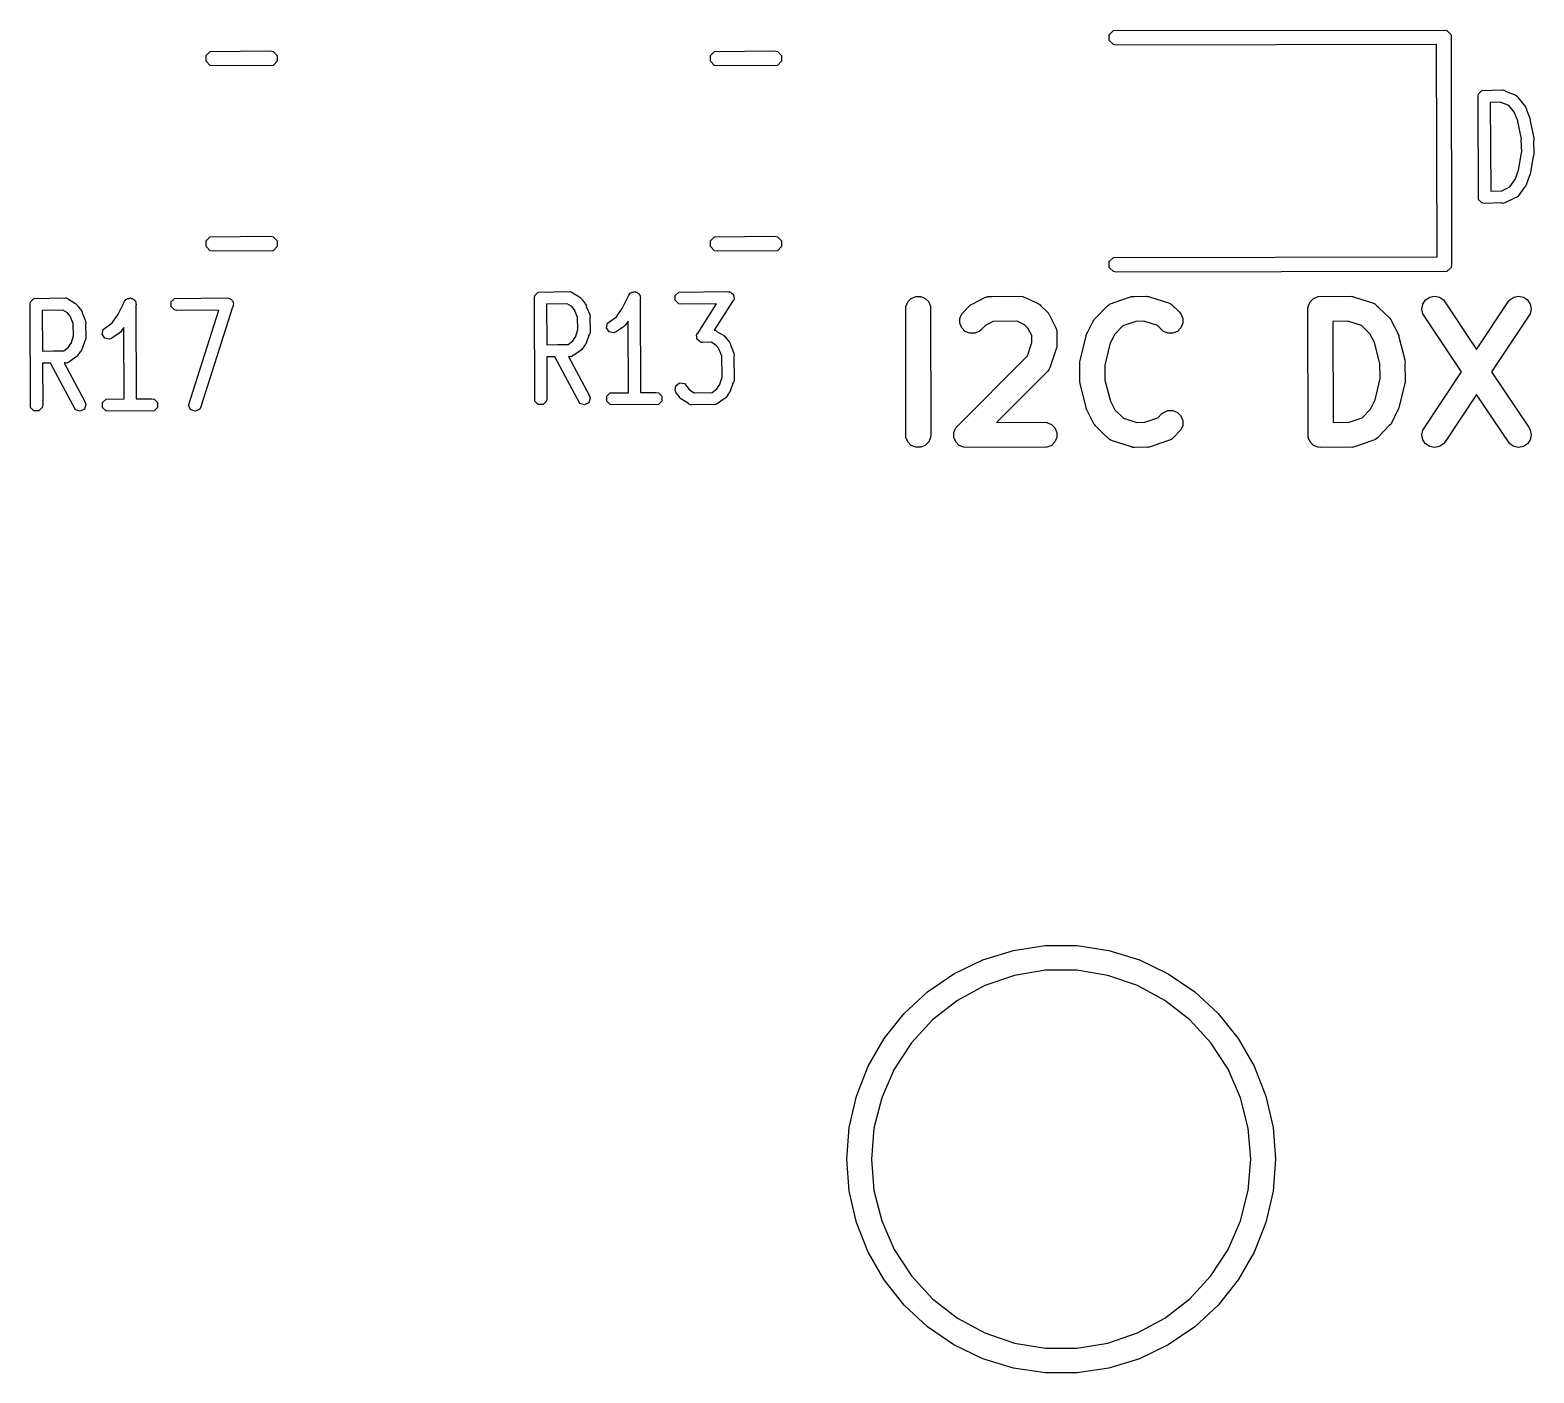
# Model space of a CAD drawing. Extents: x 124 to 187.4, y -113.2 to -74.
# Drawn here: x 162.5 to 174.43, y -113.24 to -102.58 of the extents above; entities that cross this region are included whole.
import ezdxf

# ---------------------------------------------------------------- set-up
doc = ezdxf.new("R2010")
doc.units = 0
doc.layers.add('BLACK', color=7, linetype='CONTINUOUS')

msp = doc.modelspace()

# ---------------------------------------------------------------- linework, layer by layer
at = {"layer": 'BLACK', "linetype": 'CONTINUOUS'}
for p, q in [((171.059567, -102.617039), (171.092039, -102.584567)), ((171.092039, -102.584567), (173.715, -102.58)), ((173.715, -102.58), (173.737961, -102.584567)), ((173.737961, -102.584567), (173.770433, -102.617039)), ((171.059567, -102.662961), (171.059567, -102.617039)), ((171.092039, -102.695433), (171.059567, -102.662961)), ((171.115, -102.7), (171.092039, -102.695433)), ((173.655139, -102.695577), (171.115, -102.7)), ((173.659359, -104.380096), (173.655139, -102.695577)), ((173.770433, -102.617039), (173.775, -104.44)), ((163.895003, -102.782039), (163.927475, -102.749567)), ((163.895003, -102.827961), (163.895003, -102.782039)), ((163.927475, -102.749567), (164.404564, -102.745)), ((164.404564, -102.745), (164.427525, -102.749567)), ((164.427525, -102.749567), (164.459997, -102.782039)), ((164.459997, -102.782039), (164.459997, -102.827961)), ((167.895003, -102.782039), (167.927475, -102.749567)), ((167.895003, -102.827961), (167.895003, -102.782039)), ((167.927475, -102.749567), (168.404564, -102.745)), ((168.404564, -102.745), (168.427525, -102.749567)), ((168.427525, -102.749567), (168.459997, -102.782039)), ((168.459997, -102.782039), (168.459997, -102.827961)), ((163.927475, -102.860433), (163.895003, -102.827961)), ((163.950436, -102.865), (163.927475, -102.860433)), ((164.427525, -102.860433), (163.950436, -102.865)), ((164.459997, -102.827961), (164.427525, -102.860433)), ((167.927475, -102.860433), (167.895003, -102.827961)), ((167.950436, -102.865), (167.927475, -102.860433)), ((168.427525, -102.860433), (167.950436, -102.865)), ((168.459997, -102.827961), (168.427525, -102.860433)), ((173.988449, -103.085761), (174.015509, -103.058701)), ((174.015509, -103.058701), (174.1775, -103.054895)), ((174.1775, -103.054895), (174.178368, -103.055067)), ((174.178368, -103.055067), (174.178776, -103.054911)), ((174.178776, -103.054911), (174.179931, -103.055378)), ((174.179931, -103.055378), (174.196634, -103.058701)), ((174.196634, -103.058701), (174.202406, -103.064473)), ((173.984643, -103.104895), (173.988449, -103.085761)), ((173.988449, -103.924029), (173.984643, -103.104895)), ((174.160532, -103.151937), (174.081153, -103.153802)), ((174.081153, -103.153802), (174.08442, -103.857081)), ((174.228348, -103.17938), (174.160532, -103.151937)), ((174.202406, -103.064473), (174.283521, -103.097299)), ((174.273313, -103.235354), (174.228348, -103.17938)), ((174.283521, -103.097299), (174.286947, -103.099717)), ((174.286947, -103.099717), (174.288689, -103.099966)), ((174.288689, -103.099966), (174.290507, -103.102229)), ((174.290507, -103.102229), (174.29946, -103.108548)), ((174.29946, -103.108548), (174.30302, -103.117806)), ((174.30302, -103.117806), (174.360357, -103.18918)), ((174.27354, -103.236736), (174.273313, -103.235354)), ((174.299839, -103.299532), (174.27354, -103.236736)), ((174.299784, -103.304586), (174.299839, -103.299532)), ((174.360357, -103.18918), (174.368793, -103.206771)), ((174.368793, -103.206771), (174.36808, -103.211759)), ((174.36808, -103.211759), (174.395745, -103.277815)), ((174.395745, -103.277815), (174.398899, -103.297067)), ((174.398899, -103.297067), (174.397535, -103.300067)), ((174.397535, -103.300067), (174.426644, -103.438538)), ((174.328657, -103.441933), (174.299784, -103.304586)), ((174.3275, -103.447752), (174.328657, -103.441933)), ((174.330355, -103.547844), (174.3275, -103.447752)), ((174.426429, -103.458046), (174.424609, -103.460705)), ((174.424609, -103.460705), (174.4275, -103.562038)), ((174.426644, -103.438538), (174.426429, -103.458046)), ((174.305492, -103.691411), (174.328357, -103.552823)), ((174.328357, -103.552823), (174.330355, -103.547844)), ((174.421155, -103.58371), (174.398072, -103.723634)), ((174.423694, -103.581172), (174.421155, -103.58371)), ((174.4275, -103.562038), (174.423694, -103.581172)), ((174.235554, -103.824678), (174.280357, -103.760609)), ((174.280357, -103.760609), (174.281162, -103.759887)), ((174.281162, -103.759887), (174.302112, -103.696863)), ((174.302112, -103.696863), (174.305492, -103.691411)), ((174.388797, -103.743111), (174.367174, -103.808165)), ((174.390805, -103.741738), (174.388797, -103.743111)), ((174.398072, -103.723634), (174.390805, -103.741738)), ((174.08442, -103.857081), (174.173092, -103.854998)), ((174.173092, -103.854998), (174.235554, -103.824678)), ((174.303214, -103.8968), (174.300091, -103.899599)), ((174.352067, -103.826936), (174.303214, -103.8968)), ((174.356891, -103.824744), (174.352067, -103.826936)), ((174.367174, -103.808165), (174.356891, -103.824744)), ((174.015509, -103.951089), (173.988449, -103.924029)), ((174.034643, -103.954895), (174.015509, -103.951089)), ((174.170517, -103.951702), (174.034643, -103.954895)), ((174.178776, -103.954879), (174.170517, -103.951702)), ((174.195454, -103.951116), (174.178776, -103.954879)), ((174.196634, -103.951089), (174.195454, -103.951116)), ((174.196941, -103.950781), (174.196634, -103.951089)), ((174.197807, -103.950586), (174.196941, -103.950781)), ((174.278899, -103.911222), (174.197807, -103.950586)), ((174.288689, -103.909824), (174.278899, -103.911222)), ((174.296843, -103.902511), (174.288689, -103.909824)), ((174.29946, -103.901242), (174.296843, -103.902511)), ((174.300091, -103.899599), (174.29946, -103.901242)), ((163.895003, -104.252039), (163.927475, -104.219567)), ((163.895003, -104.297961), (163.895003, -104.252039)), ((163.927475, -104.219567), (164.404564, -104.215)), ((164.404564, -104.215), (164.427525, -104.219567)), ((164.427525, -104.219567), (164.459997, -104.252039)), ((164.459997, -104.252039), (164.459997, -104.297961)), ((167.895003, -104.252039), (167.927475, -104.219567)), ((167.895003, -104.297961), (167.895003, -104.252039)), ((167.927475, -104.219567), (168.404564, -104.215)), ((168.404564, -104.215), (168.427525, -104.219567)), ((168.427525, -104.219567), (168.459997, -104.252039)), ((168.459997, -104.252039), (168.459997, -104.297961)), ((163.927475, -104.330433), (163.895003, -104.297961)), ((163.950436, -104.335), (163.927475, -104.330433)), ((164.427525, -104.330433), (163.950436, -104.335)), ((164.459997, -104.297961), (164.427525, -104.330433)), ((167.927475, -104.330433), (167.895003, -104.297961)), ((167.950436, -104.335), (167.927475, -104.330433)), ((168.427525, -104.330433), (167.950436, -104.335)), ((168.459997, -104.297961), (168.427525, -104.330433)), ((171.059567, -104.417039), (171.092039, -104.384567)), ((171.059567, -104.462961), (171.059567, -104.417039)), ((171.092039, -104.495433), (171.059567, -104.462961)), ((171.092039, -104.384567), (173.659359, -104.380096)), ((173.770433, -104.462961), (173.737961, -104.495433)), ((173.775, -104.44), (173.770433, -104.462961)), ((171.115, -104.5), (171.092039, -104.495433)), ((173.737961, -104.495433), (171.115, -104.5)), ((162.502734, -104.735761), (162.529794, -104.708701)), ((162.529794, -104.708701), (162.777499, -104.704895)), ((162.777499, -104.704895), (162.784747, -104.706336)), ((162.784747, -104.706336), (162.787202, -104.705846)), ((162.787202, -104.705846), (162.789608, -104.707303)), ((162.789608, -104.707303), (162.796633, -104.708701)), ((162.796633, -104.708701), (162.803883, -104.715951)), ((162.803883, -104.715951), (162.860007, -104.749951)), ((163.198963, -104.835305), (163.247064, -104.732534)), ((163.247064, -104.732534), (163.259025, -104.717122)), ((163.259025, -104.717122), (163.266832, -104.714519)), ((163.266832, -104.714519), (163.272651, -104.708701)), ((163.272651, -104.708701), (163.284289, -104.708701)), ((163.284289, -104.708701), (163.29533, -104.705021)), ((163.29533, -104.705021), (163.30269, -104.708701)), ((163.30269, -104.708701), (163.310919, -104.708701)), ((163.310919, -104.708701), (163.319148, -104.71693)), ((163.319148, -104.71693), (163.329558, -104.722135)), ((163.329558, -104.722135), (163.33216, -104.729942)), ((163.33216, -104.729942), (163.337979, -104.735761)), ((163.61702, -104.735761), (163.64408, -104.708701)), ((163.64408, -104.708701), (164.063214, -104.704895)), ((164.063214, -104.704895), (164.082348, -104.708701)), ((164.082348, -104.708701), (164.087981, -104.714334)), ((164.087981, -104.714334), (164.095566, -104.716772)), ((164.095566, -104.716772), (164.100998, -104.727351)), ((164.100998, -104.727351), (164.109408, -104.735761)), ((166.498928, -104.704895), (166.502734, -104.685761)), ((166.502734, -105.524029), (166.498928, -104.704895)), ((166.502734, -104.685761), (166.529794, -104.658701)), ((166.529794, -104.658701), (166.777499, -104.654895)), ((166.777499, -104.654895), (166.784747, -104.656336)), ((166.784747, -104.656336), (166.787202, -104.655846)), ((166.787202, -104.655846), (166.789608, -104.657303)), ((166.789608, -104.657303), (166.796633, -104.658701)), ((166.796633, -104.658701), (166.803883, -104.665951)), ((166.803883, -104.665951), (166.860007, -104.699951)), ((166.860007, -104.699951), (166.860117, -104.699967)), ((166.860117, -104.699967), (166.860204, -104.700071)), ((166.860204, -104.700071), (166.862377, -104.701387)), ((166.862377, -104.701387), (166.876186, -104.715168)), ((166.876186, -104.715168), (166.877197, -104.720227)), ((166.877197, -104.720227), (166.899713, -104.746933)), ((167.198963, -104.785305), (167.247064, -104.682534)), ((167.247064, -104.682534), (167.259025, -104.667122)), ((167.259025, -104.667122), (167.266832, -104.664519)), ((167.266832, -104.664519), (167.272651, -104.658701)), ((167.272651, -104.658701), (167.284289, -104.658701)), ((167.284289, -104.658701), (167.29533, -104.655021)), ((167.29533, -104.655021), (167.30269, -104.658701)), ((167.30269, -104.658701), (167.310919, -104.658701)), ((167.310919, -104.658701), (167.319148, -104.66693)), ((167.319148, -104.66693), (167.329558, -104.672135)), ((167.329558, -104.672135), (167.33216, -104.679942)), ((167.33216, -104.679942), (167.337979, -104.685761)), ((167.337979, -104.685761), (167.338033, -104.697563)), ((167.338033, -104.697563), (167.341659, -104.70844)), ((167.341659, -104.70844), (167.338119, -104.716002)), ((167.338119, -104.716002), (167.341558, -105.456174)), ((167.61702, -104.685761), (167.64408, -104.658701)), ((167.61702, -104.724029), (167.61702, -104.685761)), ((167.64408, -104.751089), (167.61702, -104.724029)), ((167.64408, -104.658701), (168.034642, -104.654895)), ((168.034642, -104.654895), (168.041585, -104.656276)), ((168.041585, -104.656276), (168.04399, -104.655777)), ((168.04399, -104.655777), (168.046127, -104.657179)), ((168.046127, -104.657179), (168.053776, -104.658701)), ((168.053776, -104.658701), (168.063952, -104.668877)), ((168.063952, -104.668877), (168.075984, -104.676773)), ((168.080836, -104.724029), (168.071446, -104.733418)), ((168.075984, -104.676773), (168.077067, -104.681992)), ((168.077067, -104.681992), (168.080836, -104.685761)), ((168.080836, -104.685761), (168.080836, -104.700153)), ((168.080836, -104.700153), (168.08376, -104.714243)), ((168.08376, -104.714243), (168.080836, -104.718796)), ((168.080836, -104.718796), (168.080836, -104.724029)), ((169.46102, -104.736662), (169.48861, -104.709072)), ((169.48861, -104.709072), (169.524658, -104.69414)), ((169.524658, -104.69414), (169.563676, -104.69414)), ((169.563676, -104.69414), (169.599724, -104.709072)), ((169.599724, -104.709072), (169.627314, -104.736662)), ((169.975839, -104.752118), (170.070873, -104.702776)), ((170.070873, -104.702776), (170.089182, -104.69577)), ((170.089182, -104.69577), (170.092765, -104.695515)), ((170.092765, -104.695515), (170.096086, -104.69414)), ((170.096086, -104.69414), (170.113996, -104.694006)), ((170.113996, -104.694006), (170.128102, -104.693004)), ((170.128102, -104.693004), (170.130734, -104.693881)), ((170.130734, -104.693881), (170.35369, -104.692219)), ((170.35369, -104.692219), (170.373199, -104.69414)), ((170.373199, -104.69414), (170.376519, -104.695515)), ((170.376519, -104.695515), (170.380103, -104.69577)), ((170.380103, -104.69577), (170.398497, -104.704619)), ((170.398497, -104.704619), (170.409247, -104.709072)), ((170.409247, -104.709072), (170.410631, -104.710456)), ((170.410631, -104.710456), (170.493649, -104.750395)), ((171.098455, -104.741759), (171.226829, -104.697351)), ((171.226829, -104.697351), (171.236501, -104.695151)), ((171.236501, -104.695151), (171.238943, -104.69414)), ((171.238943, -104.69414), (171.241108, -104.694103)), ((171.241108, -104.694103), (171.245944, -104.693004)), ((171.245944, -104.693004), (171.257546, -104.693828)), ((171.257546, -104.693828), (171.35369, -104.692219)), ((171.35369, -104.692219), (171.363563, -104.693191)), ((171.363563, -104.693191), (171.366197, -104.693004)), ((171.366197, -104.693004), (171.368205, -104.693648)), ((171.368205, -104.693648), (171.373199, -104.69414)), ((171.373199, -104.69414), (171.385089, -104.699065)), ((171.385089, -104.699065), (171.528169, -104.74497)), ((172.651496, -104.736662), (172.679086, -104.709072)), ((172.679086, -104.709072), (172.715134, -104.69414)), ((172.715134, -104.69414), (172.972738, -104.692219)), ((172.972738, -104.692219), (172.982611, -104.693191)), ((172.982611, -104.693191), (172.985245, -104.693004)), ((172.985245, -104.693004), (172.987253, -104.693648)), ((172.987253, -104.693648), (172.992247, -104.69414)), ((172.992247, -104.69414), (173.004137, -104.699065)), ((173.004137, -104.699065), (173.147217, -104.74497)), ((173.547057, -104.753854), (173.568768, -104.721434)), ((173.568768, -104.721434), (173.601233, -104.699791)), ((173.601233, -104.699791), (173.63951, -104.692219)), ((173.63951, -104.692219), (173.67777, -104.699871)), ((173.67777, -104.699871), (173.71019, -104.721582)), ((173.71019, -104.721582), (173.972457, -105.113645)), ((174.222866, -104.736749), (174.235286, -104.721582)), ((174.235286, -104.721582), (174.267706, -104.699871)), ((174.267706, -104.699871), (174.305966, -104.692219)), ((174.305966, -104.692219), (174.344243, -104.699791)), ((174.344243, -104.699791), (174.376708, -104.721434)), ((174.376708, -104.721434), (174.398419, -104.753854)), ((162.498928, -104.754895), (162.502734, -104.735761)), ((162.502734, -105.574029), (162.498928, -104.754895)), ((162.758314, -104.801677), (162.595439, -104.80418)), ((162.595439, -104.80418), (162.596938, -105.126716)), ((162.795839, -104.82441), (162.758314, -104.801677)), ((162.816525, -104.848947), (162.795839, -104.82441)), ((162.841845, -104.909404), (162.816525, -104.848947)), ((162.860007, -104.749951), (162.860117, -104.749967)), ((162.860117, -104.749967), (162.860204, -104.750071)), ((162.860204, -104.750071), (162.862377, -104.751387)), ((162.862377, -104.751387), (162.876186, -104.765168)), ((162.876186, -104.765168), (162.877197, -104.770227)), ((162.877197, -104.770227), (162.899713, -104.796933)), ((162.899713, -104.796933), (162.899747, -104.796949)), ((162.899747, -104.796949), (162.899767, -104.796998)), ((162.899767, -104.796998), (162.903213, -104.801085)), ((162.903213, -104.801085), (162.911649, -104.818676)), ((162.911649, -104.818676), (162.910936, -104.823665)), ((162.910936, -104.823665), (162.937912, -104.888075)), ((163.149177, -104.904196), (163.194642, -104.83918)), ((163.194642, -104.83918), (163.198963, -104.835305)), ((163.337979, -104.735761), (163.338033, -104.747563)), ((163.338033, -104.747563), (163.341659, -104.75844)), ((163.341659, -104.75844), (163.338119, -104.766002)), ((163.338119, -104.766002), (163.341558, -105.506174)), ((163.61702, -104.774029), (163.61702, -104.735761)), ((163.64408, -104.801089), (163.61702, -104.774029)), ((163.663214, -104.804895), (163.64408, -104.801089)), ((163.995898, -104.801874), (163.663214, -104.804895)), ((163.756238, -105.558975), (163.995898, -104.801874)), ((164.10398, -104.779456), (163.853672, -105.570195)), ((164.109408, -104.774029), (164.10398, -104.779456)), ((164.109408, -104.735761), (164.109408, -104.743728)), ((164.109408, -104.743728), (164.113047, -104.750815)), ((164.113047, -104.750815), (164.109408, -104.76231)), ((164.109408, -104.76231), (164.109408, -104.774029)), ((166.758314, -104.751677), (166.595439, -104.75418)), ((166.595439, -104.75418), (166.596938, -105.076716)), ((166.795839, -104.77441), (166.758314, -104.751677)), ((166.816525, -104.798947), (166.795839, -104.77441)), ((166.841845, -104.859404), (166.816525, -104.798947)), ((166.899713, -104.746933), (166.899747, -104.746949)), ((166.899747, -104.746949), (166.899767, -104.746998)), ((166.899767, -104.746998), (166.903213, -104.751085)), ((166.903213, -104.751085), (166.911649, -104.768676)), ((166.911649, -104.768676), (166.910936, -104.773665)), ((166.910936, -104.773665), (166.937912, -104.838075)), ((166.937912, -104.838075), (166.937979, -104.838142)), ((166.937979, -104.838142), (166.937981, -104.83824)), ((166.937981, -104.83824), (166.938601, -104.839719)), ((166.938601, -104.839719), (166.941756, -104.858972)), ((167.149177, -104.854196), (167.194642, -104.78918)), ((167.194642, -104.78918), (167.198963, -104.785305)), ((167.663214, -104.754895), (167.64408, -104.751089)), ((167.944879, -104.75215), (167.663214, -104.754895)), ((167.797837, -104.981133), (167.944879, -104.75215)), ((168.071446, -104.733418), (167.925509, -104.960681)), ((169.444167, -104.792219), (169.446088, -104.77271)), ((169.446088, -105.811728), (169.444167, -104.792219)), ((169.446088, -104.77271), (169.46102, -104.736662)), ((169.627314, -104.736662), (169.642246, -104.77271)), ((169.642246, -104.77271), (169.644167, -105.792219)), ((169.874659, -104.867948), (169.889591, -104.8319)), ((169.889591, -104.8319), (169.949646, -104.769128)), ((169.949646, -104.769128), (169.957312, -104.762835)), ((169.957312, -104.762835), (169.959045, -104.760838)), ((169.959045, -104.760838), (169.960953, -104.759846)), ((169.960953, -104.759846), (169.964799, -104.756691)), ((169.964799, -104.756691), (169.975839, -104.752118)), ((170.493649, -104.750395), (170.502045, -104.75568)), ((170.502045, -104.75568), (170.504485, -104.756691)), ((170.504485, -104.756691), (170.506089, -104.758225)), ((170.506089, -104.758225), (170.510239, -104.760838)), ((170.510239, -104.760838), (170.517156, -104.768814)), ((170.517156, -104.768814), (170.567257, -104.816746)), ((170.567257, -104.816746), (170.573549, -104.824412)), ((170.573549, -104.824412), (170.575547, -104.826145)), ((170.575547, -104.826145), (170.576538, -104.828053)), ((170.576538, -104.828053), (170.579694, -104.831899)), ((170.579694, -104.831899), (170.584266, -104.842939)), ((170.584266, -104.842939), (170.633609, -104.937973)), ((170.950867, -104.865516), (171.044884, -104.769127)), ((171.044884, -104.769127), (171.060038, -104.756691)), ((171.060038, -104.756691), (171.063356, -104.755316)), ((171.063356, -104.755316), (171.066072, -104.752961)), ((171.066072, -104.752961), (171.084089, -104.746728)), ((171.084089, -104.746728), (171.096086, -104.741759)), ((171.096086, -104.741759), (171.098455, -104.741759)), ((171.528169, -104.74497), (171.54607, -104.752961)), ((171.54607, -104.752961), (171.548785, -104.755316)), ((171.548785, -104.755316), (171.552104, -104.756691)), ((171.552104, -104.756691), (171.56892, -104.772779)), ((171.56892, -104.772779), (171.575546, -104.778526)), ((171.575546, -104.778526), (171.576113, -104.779661)), ((171.576113, -104.779661), (171.614876, -104.816746)), ((171.614876, -104.816746), (171.627313, -104.831899)), ((171.627313, -104.831899), (171.642244, -104.867948)), ((172.634643, -104.792219), (172.636564, -104.77271)), ((172.636564, -105.811728), (172.634643, -104.792219)), ((172.636564, -104.77271), (172.651496, -104.736662)), ((173.147217, -104.74497), (173.165118, -104.752961)), ((173.165118, -104.752961), (173.167833, -104.755316)), ((173.167833, -104.755316), (173.171152, -104.756691)), ((173.171152, -104.756691), (173.185064, -104.77026)), ((173.185064, -104.77026), (173.194594, -104.778526)), ((173.194594, -104.778526), (173.195599, -104.780536)), ((173.195599, -104.780536), (173.281544, -104.864365)), ((173.539405, -104.792114), (173.547057, -104.753854)), ((173.546977, -104.830391), (173.539405, -104.792114)), ((173.5562, -104.847689), (173.546977, -104.830391)), ((173.853689, -105.292406), (173.5562, -104.847689)), ((173.972457, -105.113645), (174.222866, -104.736749)), ((174.398499, -104.830391), (174.091786, -105.292031)), ((174.398419, -104.753854), (174.406071, -104.792114)), ((174.406071, -104.792114), (174.398499, -104.830391)), ((162.844577, -105.005181), (162.841845, -104.909404)), ((162.937912, -104.888075), (162.937979, -104.888142)), ((162.937979, -104.888142), (162.937981, -104.88824)), ((162.937981, -104.88824), (162.938601, -104.889719)), ((162.938601, -104.889719), (162.941756, -104.908972)), ((162.941756, -104.908972), (162.938761, -104.91556)), ((162.938761, -104.91556), (162.941735, -105.019819)), ((163.071307, -104.993169), (163.078812, -104.955644)), ((163.078812, -104.955644), (163.149177, -104.904196)), ((163.242642, -104.939414), (163.219051, -104.97315)), ((163.24528, -105.507186), (163.242642, -104.939414)), ((166.824018, -105.017029), (166.844577, -104.955181)), ((166.844577, -104.955181), (166.841845, -104.859404)), ((166.941756, -104.858972), (166.938761, -104.86556)), ((166.938761, -104.86556), (166.941735, -104.969819)), ((166.941735, -104.969819), (166.941756, -104.969865)), ((166.941756, -104.969865), (166.941738, -104.969918)), ((166.941738, -104.969918), (166.941785, -104.971561)), ((167.071307, -104.943169), (167.078812, -104.905644)), ((167.092534, -104.97501), (167.071307, -104.943169)), ((167.078812, -104.905644), (167.149177, -104.854196)), ((167.197103, -104.939233), (167.148091, -104.975069)), ((167.202974, -104.938395), (167.197103, -104.939233)), ((167.217499, -104.925371), (167.202974, -104.938395)), ((167.219, -104.923224), (167.217499, -104.925371)), ((167.219043, -104.923193), (167.219, -104.923224)), ((167.219051, -104.92315), (167.219043, -104.923193)), ((167.242642, -104.889414), (167.219051, -104.92315)), ((167.24528, -105.457186), (167.242642, -104.889414)), ((167.925509, -104.960681), (167.927605, -104.961098)), ((167.927605, -104.961098), (167.93006, -104.960608)), ((167.93006, -104.960608), (167.932466, -104.962065)), ((167.932466, -104.962065), (167.939491, -104.963463)), ((167.939491, -104.963463), (167.946741, -104.970713)), ((167.946741, -104.970713), (168.002865, -105.004713)), ((169.874659, -104.906966), (169.874659, -104.867948)), ((169.889591, -104.943014), (169.874659, -104.906966)), ((169.917181, -104.970604), (169.889591, -104.943014)), ((169.953229, -104.985536), (169.917181, -104.970604)), ((170.028295, -104.970604), (169.992247, -104.985536)), ((170.043449, -104.958168), (170.028295, -104.970604)), ((170.077015, -104.923083), (170.043449, -104.958168)), ((170.136763, -104.892061), (170.077015, -104.923083)), ((170.327626, -104.890637), (170.136763, -104.892061)), ((170.387524, -104.919453), (170.327626, -104.890637)), ((170.413301, -104.944115), (170.387524, -104.919453)), ((170.444526, -105.004254), (170.413301, -104.944115)), ((170.633609, -104.937973), (170.640615, -104.956282)), ((170.640615, -104.956282), (170.640869, -104.959865)), ((170.640869, -104.959865), (170.642245, -104.963186)), ((170.642245, -104.963186), (170.642596, -104.984157)), ((170.887485, -104.980626), (170.930914, -104.890355)), ((170.930914, -104.890355), (170.936199, -104.881958)), ((170.936199, -104.881958), (170.93721, -104.879519)), ((170.93721, -104.879519), (170.93869, -104.878001)), ((170.93869, -104.878001), (170.941357, -104.873765)), ((170.941357, -104.873765), (170.950867, -104.865516)), ((171.16711, -104.927824), (171.099803, -104.99683)), ((171.270628, -104.892015), (171.16711, -104.927824)), ((171.334114, -104.890952), (171.270628, -104.892015)), ((171.441295, -104.925339), (171.334114, -104.890952)), ((171.488608, -104.970604), (171.441295, -104.925339)), ((171.524657, -104.985535), (171.488608, -104.970604)), ((171.599723, -104.970604), (171.563675, -104.985535)), ((171.627313, -104.943014), (171.599723, -104.970604)), ((171.642244, -104.906966), (171.627313, -104.943014)), ((171.642244, -104.867948), (171.642244, -104.906966)), ((172.952057, -104.890597), (172.832945, -104.891485)), ((172.832945, -104.891485), (172.834456, -105.69325)), ((173.059902, -104.925198), (172.952057, -104.890597)), ((173.127043, -104.990685), (173.059902, -104.925198)), ((173.281544, -104.864365), (173.287835, -104.872031)), ((173.287835, -104.872031), (173.289833, -104.873764)), ((173.289833, -104.873764), (173.290824, -104.875674)), ((173.290824, -104.875674), (173.29398, -104.879519)), ((173.29398, -104.879519), (173.298552, -104.890558)), ((173.298552, -104.890558), (173.347895, -104.985592)), ((162.804378, -105.096092), (162.823213, -105.067752)), ((162.823213, -105.067752), (162.824018, -105.067029)), ((162.824018, -105.067029), (162.844577, -105.005181)), ((162.933264, -105.045409), (162.910029, -105.115308)), ((162.937979, -105.040695), (162.933264, -105.045409)), ((162.941785, -105.021561), (162.937979, -105.040695)), ((162.941735, -105.019819), (162.941756, -105.019865)), ((162.941756, -105.019865), (162.941738, -105.019918)), ((162.941738, -105.019918), (162.941785, -105.021561)), ((163.092534, -105.02501), (163.071307, -104.993169)), ((163.130059, -105.032515), (163.092534, -105.02501)), ((163.148091, -105.025069), (163.130059, -105.032515)), ((163.197103, -104.989233), (163.148091, -105.025069)), ((163.202974, -104.988395), (163.197103, -104.989233)), ((163.217499, -104.975371), (163.202974, -104.988395)), ((163.219, -104.973224), (163.217499, -104.975371)), ((163.219043, -104.973193), (163.219, -104.973224)), ((163.219051, -104.97315), (163.219043, -104.973193)), ((166.596938, -105.076716), (166.684937, -105.075364)), ((166.684937, -105.075364), (166.687254, -105.074148)), ((166.687254, -105.074148), (166.690866, -105.075273)), ((166.690866, -105.075273), (166.766047, -105.074117)), ((166.766047, -105.074117), (166.804378, -105.046092)), ((166.804378, -105.046092), (166.823213, -105.017752)), ((166.823213, -105.017752), (166.824018, -105.017029)), ((166.896111, -105.08354), (166.876227, -105.113461)), ((166.899747, -105.081888), (166.896111, -105.08354)), ((166.910029, -105.065308), (166.899747, -105.081888)), ((166.933264, -104.995409), (166.910029, -105.065308)), ((166.937979, -104.990695), (166.933264, -104.995409)), ((166.941785, -104.971561), (166.937979, -104.990695)), ((167.130059, -104.982515), (167.092534, -104.97501)), ((167.148091, -104.975069), (167.130059, -104.982515)), ((167.785524, -105.000309), (167.788448, -104.995755)), ((167.788448, -105.014398), (167.785524, -105.000309)), ((167.788448, -104.990523), (167.797837, -104.981133)), ((167.788448, -104.995755), (167.788448, -104.990523)), ((167.788448, -105.028791), (167.788448, -105.014398)), ((167.792216, -105.032559), (167.788448, -105.028791)), ((167.7933, -105.037779), (167.792216, -105.032559)), ((167.805331, -105.045674), (167.7933, -105.037779)), ((167.815508, -105.055851), (167.805331, -105.045674)), ((167.823156, -105.057372), (167.815508, -105.055851)), ((167.825294, -105.058775), (167.823156, -105.057372)), ((167.827698, -105.058275), (167.825294, -105.058775)), ((167.834642, -105.059657), (167.827698, -105.058275)), ((167.902421, -105.057196), (167.834642, -105.059657)), ((167.938697, -105.079172), (167.902421, -105.057196)), ((167.959381, -105.103706), (167.938697, -105.079172)), ((168.002865, -105.004713), (168.002975, -105.004729)), ((168.002975, -105.004729), (168.003062, -105.004833)), ((168.003062, -105.004833), (168.005235, -105.006149)), ((168.005235, -105.006149), (168.019044, -105.01993)), ((168.019044, -105.01993), (168.020055, -105.024989)), ((168.020055, -105.024989), (168.042571, -105.051696)), ((168.042571, -105.051696), (168.042606, -105.051712)), ((168.042606, -105.051712), (168.042626, -105.051761)), ((168.042626, -105.051761), (168.046071, -105.055847)), ((168.046071, -105.055847), (168.054507, -105.073438)), ((168.054507, -105.073438), (168.053794, -105.078426)), ((168.053794, -105.078426), (168.08077, -105.142838)), ((169.992247, -104.985536), (169.953229, -104.985536)), ((170.41133, -105.164652), (170.445432, -105.058358)), ((170.445432, -105.058358), (170.444526, -105.004254)), ((170.642596, -104.984157), (170.643381, -104.995202)), ((170.643381, -105.090441), (170.642736, -105.092449)), ((170.643381, -104.995202), (170.642809, -104.996915)), ((170.642809, -104.996915), (170.644166, -105.077933)), ((170.644166, -105.077933), (170.643193, -105.087806)), ((170.643193, -105.087806), (170.643381, -105.090441)), ((170.831144, -105.191371), (170.875724, -105.006061)), ((170.875724, -105.006061), (170.876237, -105.004623)), ((170.876237, -105.004623), (170.876289, -105.003901)), ((170.876289, -105.003901), (170.877091, -105.002232)), ((170.877091, -105.002232), (170.882319, -104.9876)), ((170.882319, -104.9876), (170.887485, -104.980626)), ((171.063881, -105.0715), (171.023641, -105.238773)), ((171.099803, -104.99683), (171.063881, -105.0715)), ((171.563675, -104.985535), (171.524657, -104.985535)), ((173.162663, -105.059289), (173.127043, -104.990685)), ((173.206142, -105.226856), (173.162663, -105.059289)), ((173.347895, -104.985592), (173.348441, -104.98702)), ((173.348441, -104.98702), (173.348871, -104.9876)), ((173.348871, -104.9876), (173.349308, -104.989285)), ((173.349308, -104.989285), (173.354901, -105.003901)), ((173.354901, -105.003901), (173.35558, -105.013456)), ((173.35558, -105.013456), (173.403085, -105.196536)), ((162.596938, -105.126716), (162.684937, -105.125364)), ((162.684937, -105.125364), (162.687254, -105.124148)), ((162.687254, -105.124148), (162.690866, -105.125273)), ((162.690866, -105.125273), (162.766047, -105.124117)), ((162.766047, -105.124117), (162.804378, -105.096092)), ((162.854248, -105.179708), (162.805234, -105.215545)), ((162.860117, -105.17887), (162.854248, -105.179708)), ((162.874642, -105.165847), (162.860117, -105.17887)), ((162.875998, -105.163806), (162.874642, -105.165847)), ((162.876186, -105.163669), (162.875998, -105.163806)), ((162.876227, -105.163461), (162.876186, -105.163669)), ((162.896111, -105.13354), (162.876227, -105.163461)), ((162.899747, -105.131888), (162.896111, -105.13354)), ((162.910029, -105.115308), (162.899747, -105.131888)), ((166.660931, -105.172221), (166.597386, -105.173197)), ((166.597386, -105.173197), (166.598928, -105.504895)), ((166.859779, -105.543309), (166.660931, -105.172221)), ((166.774618, -105.170474), (166.769352, -105.170555)), ((166.769352, -105.170555), (166.936055, -105.481654)), ((166.787202, -105.172991), (166.774618, -105.170474)), ((166.794018, -105.170176), (166.787202, -105.172991)), ((166.796633, -105.170136), (166.794018, -105.170176)), ((166.798403, -105.168365), (166.796633, -105.170136)), ((166.805234, -105.165545), (166.798403, -105.168365)), ((166.854248, -105.129708), (166.805234, -105.165545)), ((166.860117, -105.12887), (166.854248, -105.129708)), ((166.874642, -105.115847), (166.860117, -105.12887)), ((166.875998, -105.113806), (166.874642, -105.115847)), ((166.876186, -105.113669), (166.875998, -105.113806)), ((166.876227, -105.113461), (166.876186, -105.113669)), ((167.984679, -105.164112), (167.959381, -105.103706)), ((167.987784, -105.335084), (167.984679, -105.164112)), ((168.08077, -105.142838), (168.080836, -105.142904)), ((168.080836, -105.142904), (168.080837, -105.142998)), ((168.080837, -105.142998), (168.081459, -105.144482)), ((168.084613, -105.163734), (168.081344, -105.170924)), ((168.081344, -105.170924), (168.084611, -105.350813)), ((168.081459, -105.144482), (168.084613, -105.163734)), ((169.841972, -105.736662), (170.41133, -105.164652)), ((170.637321, -105.109328), (170.591415, -105.252413)), ((170.642245, -105.097442), (170.637321, -105.109328)), ((170.642736, -105.092449), (170.642245, -105.097442)), ((170.825847, -105.21339), (170.82704, -105.201281)), ((170.82704, -105.201281), (170.831144, -105.191371)), ((173.403085, -105.196536), (173.403585, -105.199917)), ((173.403585, -105.199917), (173.40415, -105.201281)), ((173.40415, -105.201281), (173.404181, -105.20395)), ((173.404181, -105.20395), (173.405953, -105.215929)), ((162.660931, -105.222221), (162.597386, -105.223197)), ((162.597386, -105.223197), (162.598928, -105.554895)), ((162.859779, -105.593309), (162.660931, -105.222221)), ((162.774618, -105.220474), (162.769352, -105.220555)), ((162.769352, -105.220555), (162.936055, -105.531654)), ((162.787202, -105.222991), (162.774618, -105.220474)), ((162.794018, -105.220176), (162.787202, -105.222991)), ((162.796633, -105.220136), (162.794018, -105.220176)), ((162.798403, -105.218365), (162.796633, -105.220136)), ((162.805234, -105.215545), (162.798403, -105.218365)), ((170.554876, -105.30128), (170.164613, -105.69336)), ((170.557859, -105.299789), (170.554876, -105.30128)), ((170.568007, -105.288087), (170.557859, -105.299789)), ((170.579694, -105.276347), (170.568007, -105.288087)), ((170.581068, -105.273028), (170.579694, -105.276347)), ((170.583424, -105.270313), (170.581068, -105.273028)), ((170.591415, -105.252413), (170.583424, -105.270313)), ((170.825119, -105.22079), (170.825454, -105.217387)), ((170.826746, -105.358363), (170.825119, -105.22079)), ((170.825237, -105.215929), (170.825847, -105.21339)), ((170.825454, -105.217387), (170.825237, -105.215929)), ((171.023641, -105.238773), (171.025047, -105.35758)), ((173.207548, -105.345664), (173.206142, -105.226856)), ((173.405953, -105.215929), (173.404443, -105.226073)), ((173.404443, -105.226073), (173.406071, -105.363647)), ((173.546977, -105.754047), (173.853689, -105.292406)), ((174.091786, -105.292031), (174.389276, -105.736749)), ((167.614778, -105.441112), (167.620191, -105.403228)), ((167.623213, -105.458703), (167.614778, -105.441112)), ((167.620191, -105.403228), (167.650806, -105.380268)), ((167.650806, -105.380268), (167.68869, -105.385681)), ((167.68869, -105.385681), (167.730587, -105.435379)), ((167.730587, -105.435379), (167.76783, -105.457941)), ((167.908831, -105.455125), (167.947236, -105.427045)), ((167.947236, -105.427045), (167.96607, -105.398705)), ((167.96607, -105.398705), (167.966876, -105.397982)), ((167.966876, -105.397982), (167.987784, -105.335084)), ((168.052888, -105.44626), (168.042605, -105.462839)), ((168.076122, -105.376361), (168.052888, -105.44626)), ((168.080836, -105.371648), (168.076122, -105.376361)), ((168.084642, -105.352514), (168.080836, -105.371648)), ((168.084611, -105.350813), (168.084613, -105.350818)), ((168.084613, -105.350818), (168.084611, -105.350823)), ((168.084611, -105.350823), (168.084642, -105.352514)), ((170.825237, -105.368508), (170.826746, -105.358363)), ((170.827008, -105.380486), (170.825237, -105.368508)), ((170.82704, -105.383156), (170.827008, -105.380486)), ((170.827604, -105.384519), (170.82704, -105.383156)), ((170.828105, -105.387901), (170.827604, -105.384519)), ((170.875609, -105.57098), (170.828105, -105.387901)), ((171.025047, -105.35758), (171.068526, -105.525145)), ((173.167308, -105.512936), (173.207548, -105.345664)), ((173.400045, -105.393064), (173.355466, -105.578377)), ((173.40415, -105.383156), (173.400045, -105.393064)), ((173.405342, -105.371046), (173.40415, -105.383156)), ((173.405953, -105.368508), (173.405342, -105.371046)), ((173.406071, -105.363647), (173.405735, -105.367049)), ((173.405735, -105.367049), (173.405953, -105.368508)), ((162.598928, -105.554895), (162.595122, -105.574029)), ((162.941579, -105.550364), (162.930199, -105.586901)), ((162.936055, -105.531654), (162.941579, -105.550364)), ((163.074162, -105.535761), (163.101222, -105.508701)), ((163.074162, -105.574029), (163.074162, -105.535761)), ((163.101222, -105.508701), (163.24528, -105.507186)), ((163.341558, -105.506174), (163.463213, -105.504895)), ((163.463213, -105.504895), (163.482347, -105.508701)), ((163.482347, -105.508701), (163.509407, -105.535761)), ((163.509407, -105.535761), (163.509407, -105.574029)), ((163.773719, -105.593018), (163.756238, -105.558975)), ((166.529794, -105.551089), (166.502734, -105.524029)), ((166.568062, -105.551089), (166.529794, -105.551089)), ((166.595122, -105.524029), (166.568062, -105.551089)), ((166.598928, -105.504895), (166.595122, -105.524029)), ((166.896316, -105.554689), (166.859779, -105.543309)), ((166.930199, -105.536901), (166.896316, -105.554689)), ((166.941579, -105.500364), (166.930199, -105.536901)), ((166.936055, -105.481654), (166.941579, -105.500364)), ((167.074162, -105.485761), (167.101222, -105.458701)), ((167.074162, -105.524029), (167.074162, -105.485761)), ((167.101222, -105.551089), (167.074162, -105.524029)), ((167.101222, -105.458701), (167.24528, -105.457186)), ((167.120356, -105.554895), (167.101222, -105.551089)), ((167.482347, -105.551089), (167.120356, -105.554895)), ((167.341558, -105.456174), (167.463213, -105.454895)), ((167.463213, -105.454895), (167.482347, -105.458701)), ((167.482347, -105.458701), (167.509407, -105.485761)), ((167.509407, -105.524029), (167.482347, -105.551089)), ((167.509407, -105.485761), (167.509407, -105.524029)), ((167.649229, -105.489563), (167.623213, -105.458703)), ((167.650241, -105.494622), (167.649229, -105.489563)), ((167.66405, -105.508403), (167.650241, -105.494622)), ((167.66622, -105.509717), (167.66405, -105.508403)), ((167.666309, -105.509823), (167.66622, -105.509717)), ((167.66642, -105.509838), (167.666309, -105.509823)), ((167.722543, -105.543838), (167.66642, -105.509838)), ((167.729794, -105.551089), (167.722543, -105.543838)), ((167.736818, -105.552486), (167.729794, -105.551089)), ((167.739225, -105.553944), (167.736818, -105.552486)), ((167.741679, -105.553453), (167.739225, -105.553944)), ((167.748928, -105.554895), (167.741679, -105.553453)), ((167.917937, -105.551519), (167.748928, -105.554895)), ((167.76783, -105.457941), (167.908831, -105.455125)), ((167.93006, -105.553944), (167.917937, -105.551519)), ((167.936846, -105.551141), (167.93006, -105.553944)), ((167.939491, -105.551089), (167.936846, -105.551141)), ((167.941261, -105.549318), (167.939491, -105.551089)), ((167.948092, -105.546498), (167.941261, -105.549318)), ((167.997106, -105.510661), (167.948092, -105.546498)), ((168.002976, -105.509823), (167.997106, -105.510661)), ((168.017501, -105.496799), (168.002976, -105.509823)), ((168.018856, -105.494758), (168.017501, -105.496799)), ((168.019044, -105.494622), (168.018856, -105.494758)), ((168.019085, -105.494414), (168.019044, -105.494622)), ((168.038971, -105.46449), (168.019085, -105.494414)), ((168.042605, -105.462839), (168.038971, -105.46449)), ((171.068526, -105.525145), (171.104147, -105.593752)), ((173.131386, -105.587606), (173.167308, -105.512936)), ((173.973018, -105.470792), (173.72261, -105.847689)), ((174.235286, -105.862856), (173.973018, -105.470792)), ((162.529794, -105.601089), (162.502734, -105.574029)), ((162.568062, -105.601089), (162.529794, -105.601089)), ((162.595122, -105.574029), (162.568062, -105.601089)), ((162.896316, -105.604689), (162.859779, -105.593309)), ((162.930199, -105.586901), (162.896316, -105.604689)), ((163.101222, -105.601089), (163.074162, -105.574029)), ((163.120356, -105.604895), (163.101222, -105.601089)), ((163.482347, -105.601089), (163.120356, -105.604895)), ((163.509407, -105.574029), (163.482347, -105.601089)), ((163.810151, -105.604728), (163.773719, -105.593018)), ((163.844194, -105.587247), (163.810151, -105.604728)), ((163.853672, -105.570195), (163.844194, -105.587247)), ((170.876289, -105.580536), (170.875609, -105.57098)), ((170.88188, -105.595148), (170.876289, -105.580536)), ((170.882319, -105.596837), (170.88188, -105.595148)), ((170.882749, -105.597417), (170.882319, -105.596837)), ((170.883295, -105.598844), (170.882749, -105.597417)), ((170.932631, -105.693866), (170.883295, -105.598844)), ((171.104147, -105.593752), (171.171286, -105.65924)), ((171.171286, -105.65924), (171.278026, -105.693485)), ((171.341513, -105.692422), (171.444124, -105.656927)), ((171.444124, -105.656927), (171.473454, -105.62627)), ((171.473454, -105.62627), (171.488608, -105.613833)), ((171.488608, -105.613833), (171.524656, -105.598902)), ((171.524656, -105.598902), (171.563674, -105.598901)), ((171.563674, -105.598901), (171.599722, -105.613832)), ((171.599722, -105.613832), (171.627313, -105.641422)), ((171.627313, -105.641422), (171.642244, -105.67747)), ((171.642244, -105.67747), (171.642245, -105.716488)), ((172.960895, -105.692307), (173.064077, -105.656614)), ((173.064077, -105.656614), (173.131386, -105.587606)), ((173.343704, -105.60381), (173.300276, -105.694082)), ((173.348871, -105.596837), (173.343704, -105.60381)), ((173.354099, -105.582202), (173.348871, -105.596837)), ((173.354901, -105.580536), (173.354099, -105.582202)), ((173.354952, -105.579815), (173.354901, -105.580536)), ((173.355466, -105.578377), (173.354952, -105.579815)), ((169.644167, -105.792219), (169.642246, -105.811728)), ((169.82704, -105.77271), (169.841972, -105.736662)), ((169.82704, -105.811728), (169.82704, -105.77271)), ((170.164613, -105.69336), (170.544166, -105.692219)), ((170.544166, -105.692219), (170.563675, -105.69414)), ((170.563675, -105.69414), (170.599723, -105.709072)), ((170.599723, -105.709072), (170.627313, -105.736662)), ((170.627313, -105.736662), (170.642245, -105.77271)), ((170.642245, -105.77271), (170.642245, -105.811728)), ((170.937209, -105.704918), (170.932631, -105.693866)), ((170.940367, -105.708766), (170.937209, -105.704918)), ((170.941357, -105.710672), (170.940367, -105.708766)), ((170.943351, -105.712401), (170.941357, -105.710672)), ((170.949646, -105.720071), (170.943351, -105.712401)), ((171.035591, -105.803902), (170.949646, -105.720071)), ((171.036596, -105.805912), (171.035591, -105.803902)), ((171.04612, -105.814172), (171.036596, -105.805912)), ((171.278026, -105.693485), (171.341513, -105.692422)), ((171.627314, -105.752537), (171.567258, -105.81531)), ((171.642245, -105.716488), (171.627314, -105.752537)), ((172.834456, -105.69325), (172.960895, -105.692307)), ((173.280323, -105.71892), (173.186306, -105.81531)), ((173.289833, -105.710673), (173.280323, -105.71892)), ((173.292499, -105.706437), (173.289833, -105.710673)), ((173.293981, -105.704918), (173.292499, -105.706437)), ((173.294992, -105.702476), (173.293981, -105.704918)), ((173.300276, -105.694082), (173.294992, -105.702476)), ((173.539405, -105.792324), (173.546977, -105.754047)), ((173.547057, -105.830584), (173.539405, -105.792324)), ((174.389276, -105.736749), (174.398499, -105.754047)), ((174.406071, -105.792324), (174.398419, -105.830584)), ((174.398499, -105.754047), (174.406071, -105.792324)), ((169.46102, -105.847776), (169.446088, -105.811728)), ((169.48861, -105.875366), (169.46102, -105.847776)), ((169.524658, -105.890298), (169.48861, -105.875366)), ((169.563676, -105.890298), (169.524658, -105.890298)), ((169.599724, -105.875366), (169.563676, -105.890298)), ((169.627314, -105.847776), (169.599724, -105.875366)), ((169.642246, -105.811728), (169.627314, -105.847776)), ((169.841972, -105.847776), (169.82704, -105.811728)), ((169.869562, -105.875366), (169.841972, -105.847776)), ((169.90561, -105.890298), (169.869562, -105.875366)), ((169.925119, -105.892219), (169.90561, -105.890298)), ((170.563675, -105.890298), (169.925119, -105.892219)), ((170.599723, -105.875366), (170.563675, -105.890298)), ((170.627313, -105.847776), (170.599723, -105.875366)), ((170.642245, -105.811728), (170.627313, -105.847776)), ((171.060037, -105.827747), (171.04612, -105.814172)), ((171.063356, -105.829122), (171.060037, -105.827747)), ((171.066072, -105.831477), (171.063356, -105.829122)), ((171.083972, -105.839468), (171.066072, -105.831477)), ((171.227056, -105.885374), (171.083972, -105.839468)), ((171.238943, -105.890298), (171.227056, -105.885374)), ((171.243935, -105.890789), (171.238943, -105.890298)), ((171.245944, -105.891434), (171.243935, -105.890789)), ((171.248578, -105.891246), (171.245944, -105.891434)), ((171.258452, -105.892219), (171.248578, -105.891246)), ((171.354594, -105.890609), (171.258452, -105.892219)), ((171.366197, -105.891434), (171.354594, -105.890609)), ((171.371033, -105.890334), (171.366197, -105.891434)), ((171.373199, -105.890298), (171.371033, -105.890334)), ((171.375641, -105.889286), (171.373199, -105.890298)), ((171.385313, -105.887087), (171.375641, -105.889286)), ((171.51369, -105.842678), (171.385313, -105.887087)), ((171.516057, -105.842678), (171.51369, -105.842678)), ((171.528049, -105.83771), (171.516057, -105.842678)), ((171.54607, -105.831477), (171.528049, -105.83771)), ((171.548785, -105.829122), (171.54607, -105.831477)), ((171.552105, -105.827747), (171.548785, -105.829122)), ((171.567258, -105.81531), (171.552105, -105.827747)), ((172.651496, -105.847776), (172.636564, -105.811728)), ((172.679086, -105.875366), (172.651496, -105.847776)), ((172.715134, -105.890298), (172.679086, -105.875366)), ((172.734643, -105.892219), (172.715134, -105.890298)), ((172.971443, -105.890453), (172.734643, -105.892219)), ((172.985245, -105.891434), (172.971443, -105.890453)), ((172.990172, -105.890313), (172.985245, -105.891434)), ((172.992247, -105.890298), (172.990172, -105.890313)), ((172.994689, -105.889286), (172.992247, -105.890298)), ((173.004361, -105.887087), (172.994689, -105.889286)), ((173.132738, -105.842678), (173.004361, -105.887087)), ((173.135105, -105.842678), (173.132738, -105.842678)), ((173.147097, -105.83771), (173.135105, -105.842678)), ((173.165118, -105.831477), (173.147097, -105.83771)), ((173.167833, -105.829122), (173.165118, -105.831477)), ((173.171153, -105.827747), (173.167833, -105.829122)), ((173.186306, -105.81531), (173.171153, -105.827747)), ((173.568768, -105.863004), (173.547057, -105.830584)), ((173.601233, -105.884647), (173.568768, -105.863004)), ((173.63951, -105.892219), (173.601233, -105.884647)), ((173.67777, -105.884567), (173.63951, -105.892219)), ((173.71019, -105.862856), (173.67777, -105.884567)), ((173.72261, -105.847689), (173.71019, -105.862856)), ((174.267706, -105.884567), (174.235286, -105.862856)), ((174.305966, -105.892219), (174.267706, -105.884567)), ((174.344243, -105.884647), (174.305966, -105.892219)), ((174.376708, -105.863004), (174.344243, -105.884647)), ((174.398419, -105.830584), (174.376708, -105.863004)), ((170.299214, -109.882623), (170.550459, -109.844754)), ((170.550459, -109.844754), (170.804541, -109.844754)), ((170.804541, -109.844754), (171.055786, -109.882623)), ((169.8275, -110.067757), (170.05642, -109.957515)), ((170.05642, -109.957515), (170.299214, -109.882623)), ((171.055786, -109.882623), (171.29858, -109.957515)), ((171.29858, -109.957515), (171.5275, -110.067757)), ((169.617567, -110.210886), (169.8275, -110.067757)), ((170.30801, -110.080916), (170.072892, -110.161632)), ((170.553206, -110.04), (170.30801, -110.080916)), ((170.801794, -110.04), (170.553206, -110.04)), ((171.04699, -110.080916), (170.801794, -110.04)), ((171.282108, -110.161632), (171.04699, -110.080916)), ((171.5275, -110.067757), (171.737433, -110.210886)), ((169.431312, -110.383706), (169.617567, -110.210886)), ((170.072892, -110.161632), (169.854266, -110.279946)), ((171.500734, -110.279946), (171.282108, -110.161632)), ((171.737433, -110.210886), (171.923688, -110.383706)), ((169.854266, -110.279946), (169.658096, -110.432632)), ((171.696904, -110.432632), (171.500734, -110.279946)), ((169.272894, -110.582356), (169.431312, -110.383706)), ((169.658096, -110.432632), (169.489732, -110.615523)), ((171.865268, -110.615523), (171.696904, -110.432632)), ((171.923688, -110.383706), (172.082106, -110.582356)), ((169.145853, -110.802398), (169.272894, -110.582356)), ((169.489732, -110.615523), (169.353768, -110.823632)), ((172.001232, -110.823632), (171.865268, -110.615523)), ((172.082106, -110.582356), (172.209147, -110.802398)), ((169.053026, -111.038916), (169.145853, -110.802398)), ((172.209147, -110.802398), (172.301974, -111.038916)), ((169.353768, -110.823632), (169.253912, -111.051282)), ((172.101088, -111.051282), (172.001232, -110.823632)), ((168.996488, -111.286628), (169.053026, -111.038916)), ((169.253912, -111.051282), (169.192887, -111.292262)), ((172.162113, -111.292262), (172.101088, -111.051282)), ((172.301974, -111.038916), (172.358512, -111.286628)), ((168.9775, -111.54), (168.996488, -111.286628)), ((169.192887, -111.292262), (169.172359, -111.54)), ((172.182641, -111.54), (172.162113, -111.292262)), ((172.358512, -111.286628), (172.3775, -111.54)), ((168.996488, -111.793372), (168.9775, -111.54)), ((169.172359, -111.54), (169.192887, -111.787738)), ((172.162113, -111.787738), (172.182641, -111.54)), ((172.3775, -111.54), (172.358512, -111.793372)), ((169.053026, -112.041084), (168.996488, -111.793372)), ((169.192887, -111.787738), (169.253912, -112.028718)), ((172.101088, -112.028718), (172.162113, -111.787738)), ((172.358512, -111.793372), (172.301974, -112.041084)), ((169.145853, -112.277602), (169.053026, -112.041084)), ((169.253912, -112.028718), (169.353768, -112.256368)), ((172.001232, -112.256368), (172.101088, -112.028718)), ((172.301974, -112.041084), (172.209147, -112.277602)), ((169.272894, -112.497644), (169.145853, -112.277602)), ((169.353768, -112.256368), (169.489732, -112.464477)), ((171.865268, -112.464477), (172.001232, -112.256368)), ((172.209147, -112.277602), (172.082106, -112.497644)), ((169.489732, -112.464477), (169.658096, -112.647368)), ((171.696904, -112.647368), (171.865268, -112.464477)), ((169.431312, -112.696294), (169.272894, -112.497644)), ((172.082106, -112.497644), (171.923688, -112.696294)), ((169.617567, -112.869114), (169.431312, -112.696294)), ((169.658096, -112.647368), (169.854266, -112.800054)), ((171.500734, -112.800054), (171.696904, -112.647368)), ((171.923688, -112.696294), (171.737433, -112.869114)), ((169.854266, -112.800054), (170.072892, -112.918368)), ((171.282108, -112.918368), (171.500734, -112.800054)), ((169.8275, -113.012243), (169.617567, -112.869114)), ((170.072892, -112.918368), (170.30801, -112.999084)), ((171.04699, -112.999084), (171.282108, -112.918368)), ((171.737433, -112.869114), (171.5275, -113.012243)), ((170.05642, -113.122485), (169.8275, -113.012243)), ((170.30801, -112.999084), (170.553206, -113.04)), ((170.553206, -113.04), (170.801794, -113.04)), ((170.801794, -113.04), (171.04699, -112.999084)), ((171.5275, -113.012243), (171.29858, -113.122485)), ((170.299214, -113.197377), (170.05642, -113.122485)), ((170.550459, -113.235246), (170.299214, -113.197377)), ((171.055786, -113.197377), (170.804541, -113.235246)), ((171.29858, -113.122485), (171.055786, -113.197377)), ((170.804541, -113.235246), (170.550459, -113.235246))]:
    msp.add_line(p, q, dxfattribs=at)

doc.saveas('drawing.dxf')
